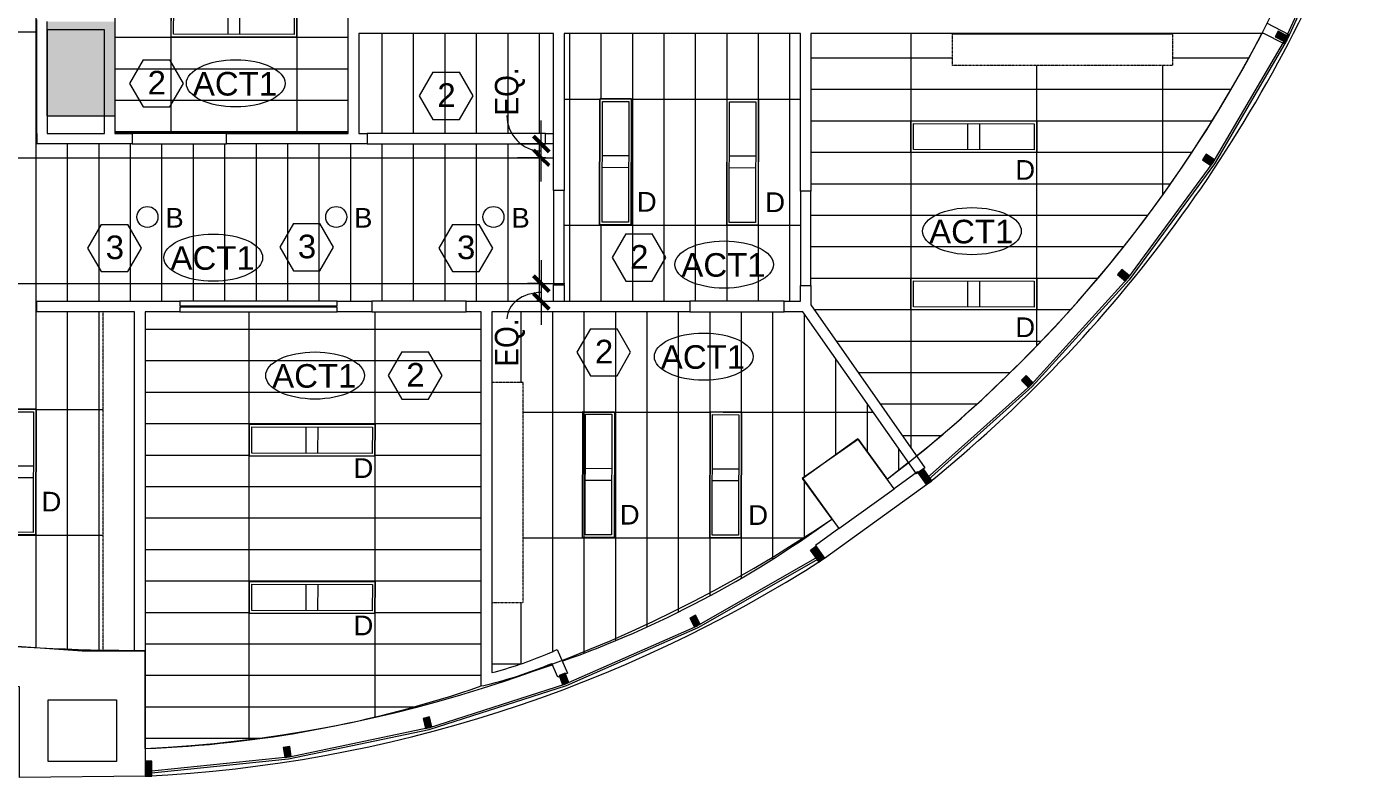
# Model space of a CAD drawing. Header units: inches. Extents: x 50 to 3088, y -595 to 388.
# Drawn here: x 888 to 1393, y -595 to -308 of the extents above; entities that cross this region are included whole.
import ezdxf

# ---------------------------------------------------------------- set-up
doc = ezdxf.new("R2010")
doc.units = ezdxf.units.IN
doc.header["$MEASUREMENT"] = 0
doc.linetypes.add('Overhead', pattern=[0.15625, 0.09375, -0.0625])
for name, color, linetype, lineweight in [('A-ANNO-DIMS', 211, 'Continuous', 9), ('A-ANNO-DIMS-96', 211, 'Continuous', 9), ('A-ANNO-NOTE', 131, 'Continuous', 9), ('A-CLNG', 13, 'Continuous', 9), ('A-CLNG-PATT', 13, 'Continuous', 9), ('A-DETL', 90, 'Continuous', 9), ('A-DETL-GENF', 92, 'Continuous', 9), ('A-EXIST-GLAZ', 250, 'Continuous', 9), ('A-WALL', 113, 'Continuous', 13), ('E-LITE-EQPM', 33, 'Continuous', 9), ('EXTWINDOWS', 250, 'Continuous', 9), ('G-ANNO-TEXT', 231, 'Continuous', 9), ('I-WALL', 2, 'Continuous', 13), ('new block- skin dc_dwg', 8, 'Continuous', 9), ('Q-CASE', 31, 'Continuous', 13), ('S-EXIST-COLS', 250, 'Continuous', 9)]:
    doc.layers.add(name, color=color, linetype=linetype, lineweight=lineweight)
doc.styles.add('Arial', font='arial.ttf', dxfattribs={"width": 0.85, "height": 9})
doc.styles.add('Arial_1', font='arial.ttf', dxfattribs={"height": 7.5})
doc.styles.add('Arial_2', font='arial.ttf', dxfattribs={"height": 9})
doc.dimstyles.new('Linear_-_3_32__Arial__85_-_1_2__Tolerance_1', dxfattribs={"dimscale": 12, "dimtxt": 9.182335, "dimasz": 0.5, "dimexe": 0.75, "dimexo": 0.5, "dimgap": 0.5, "dimtad": 1, "dimdec": 1, "dimrnd": 0.5, "dimzin": 3, "dimdsep": 46, "dimlunit": 4, "dimtxsty": 'Arial', "dimblk1": 'OBLIQUE', "dimblk2": 'OBLIQUE', "dimsah": 1, "dimcen": 0.09, "dimdle": 0.75, "dimazin": 0, "dimtfac": 1, "dimtdec": 4, "dimtix": 1, "dimtmove": 1, "dimatfit": 3, "dimfxl": 1, "dimtvp": 1, "dimfrac": 2, "dimtolj": 1, "dimtzin": 0, "dimarcsym": 2})
pattern_1 = [(90, (807.63, -214.354), (12, -7e-16), []), (0, (807.63, -214.354), (0, -48), [])]
pattern_2 = [(0, (972.923, -459.731), (0, -12), []), (270, (972.923, -459.73), (-48, -3e-15), [])]
pattern_3 = [(90, (1100.707, -551.335), (12, -7e-16), []), (0, (1100.707, -551.335), (0, -48), [])]
pattern_4 = [(0, (1129.35, -332.257), (0, -12), []), (270, (1129.35, -332.257), (-48, -3e-15), [])]
pattern_5 = [(270, (1131.189, -384.02), (-12, -7e-16), []), (180, (1131.19, -384.02), (6e-15, 48), [])]

# ---------------------------------------------------------------- blocks, each defined once
blk = doc.blocks.new('new block- skin dc_dwg-1925045-Reflected Ceiling Plan')
at = {"layer": 'EXTWINDOWS'}
for points in [[(2735.58, 1035.77), (2736.72, 1038), (2733.28, 1039.77), (2732.13, 1037.55)], [(2707.68, 988.54), (2709.05, 990.63), (2705.82, 992.75), (2704.44, 990.67)], [(2675.08, 944.42), (2676.66, 946.35), (2673.66, 948.81), (2672.08, 946.87)], [(2638.11, 903.88), (2639.88, 905.65), (2637.15, 908.39), (2635.38, 906.63), (2635.58, 906.43)], [(2599.24, 866.79), (2601.27, 868.25), (2597.98, 872.81), (2595.95, 871.35)], [(2558.28, 837.25), (2554.99, 841.81), (2557.02, 843.27), (2560.31, 838.71)], [(2510.64, 812.39), (2512.87, 813.52), (2511.11, 816.98), (2508.88, 815.84)], [(2460.4, 790.4), (2462.73, 791.29), (2461.35, 794.91), (2459.01, 794.02)], [(2408.13, 773.79), (2410.55, 774.43), (2409.56, 778.17), (2407.14, 777.53)], [(2354.42, 762.72), (2356.89, 763.1), (2356.3, 766.93), (2353.83, 766.55)], [(2303.68, 755.63), (2303.68, 761.26), (2301.18, 761.26), (2301.18, 755.63)]]:
    blk.add_hatch(color=256, dxfattribs=at).paths.add_polyline_path(points, flags=0)
at = {"layer": 'A-EXIST-GLAZ'}
for p, q in [((2638.99, 904.76), (2598.21, 868.21)), ((2511.72, 812.94), (2559.28, 840.13)), ((2461.53, 790.83), (2511.79, 812.97)), ((2409.3, 774.09), (2461.6, 790.86)), ((2355.61, 762.9), (2409.38, 774.11)), ((2301.18, 757.39), (2355.69, 762.91))]:
    blk.add_line(p, q, dxfattribs=at)
at = {"layer": 'A-EXIST-GLAZ', "flags": 128}
for points in [[(2759.6, 1086.47), (2736.82, 1036.54), (2709, 989.17), (2676.45, 944.91), (2639.52, 904.23), (2598.65, 867.6)], [(2758.88, 1086.71), (2736.15, 1036.89), (2708.37, 989.58), (2675.87, 945.39), (2638.99, 904.76)], [(2301.18, 756.64), (2355.77, 762.17), (2409.53, 773.38), (2461.83, 790.15), (2512.09, 812.28), (2559.72, 839.52)]]:
    blk.add_lwpolyline(points, dxfattribs=at)
at = {"layer": 'A-WALL', "color": 250, "lineweight": 9, "flags": 128}
blk.add_lwpolyline([(2565.72, 850.01), (2556.8, 843.58), (2560.31, 838.71), (2599.24, 866.79), (2595.73, 871.66), (2586.81, 865.22)], dxfattribs=at)
blk.add_lwpolyline([(2207.43, 808.38), (2277.18, 803.45), (2301.18, 803.45), (2301.18, 755.63), (2253.18, 755.08), (2253.18, 789.64), (2205.41, 794.15)], close=True, dxfattribs=at)
at = {"layer": 'A-WALL', "color": 250, "lineweight": 9}
for centre, radius, start, end in [((2273.69, 1275.15), 511.34, 307.3875, 339.9577), ((2263.51, 1282.66), 534.47, 308.9139, 338.4291), ((2263.51, 1282.66), 534.47, 308.9139, 338.4291), ((2276.81, 1274.76), 509.19, 272.7425, 304.2089), ((2275.59, 1281.11), 526.1, 272.7872, 302.7642), ((2275.59, 1281.11), 526.1, 272.7872, 302.7642)]:
    blk.add_arc(centre, radius, start, end, dxfattribs=at)
at = {"layer": 'EXTWINDOWS'}
for p, q in [((2733.28, 1039.77), (2732.13, 1037.55)), ((2736.72, 1038), (2733.28, 1039.77)), ((2732.13, 1037.55), (2735.58, 1035.77)), ((2735.58, 1035.77), (2736.72, 1038)), ((2705.82, 992.75), (2704.44, 990.67)), ((2704.44, 990.67), (2707.68, 988.54)), ((2709.05, 990.63), (2705.82, 992.75)), ((2707.68, 988.54), (2709.05, 990.63)), ((2673.66, 948.81), (2672.08, 946.87)), ((2676.66, 946.35), (2673.66, 948.81)), ((2672.08, 946.87), (2675.08, 944.42)), ((2675.08, 944.42), (2676.66, 946.35)), ((2637.15, 908.39), (2635.38, 906.63)), ((2635.38, 906.63), (2635.58, 906.43)), ((2635.58, 906.43), (2638.11, 903.88)), ((2639.88, 905.65), (2637.15, 908.39)), ((2638.11, 903.88), (2639.88, 905.65)), ((2597.98, 872.81), (2595.95, 871.35)), ((2595.95, 871.35), (2599.24, 866.79)), ((2601.27, 868.25), (2597.98, 872.81)), ((2599.24, 866.79), (2601.27, 868.25)), ((2554.99, 841.81), (2557.02, 843.27)), ((2557.02, 843.27), (2560.31, 838.71)), ((2558.28, 837.25), (2554.99, 841.81)), ((2560.31, 838.71), (2558.28, 837.25)), ((2511.11, 816.98), (2508.88, 815.84)), ((2508.88, 815.84), (2510.64, 812.39)), ((2510.64, 812.39), (2512.87, 813.52)), ((2512.87, 813.52), (2511.11, 816.98)), ((2461.35, 794.91), (2459.01, 794.02)), ((2459.01, 794.02), (2460.4, 790.4)), ((2462.73, 791.29), (2461.35, 794.91)), ((2460.4, 790.4), (2462.73, 791.29)), ((2409.56, 778.17), (2407.14, 777.53)), ((2407.14, 777.53), (2408.13, 773.79)), ((2410.55, 774.43), (2409.56, 778.17)), ((2408.13, 773.79), (2410.55, 774.43)), ((2356.3, 766.93), (2353.83, 766.55)), ((2353.83, 766.55), (2354.42, 762.72)), ((2354.42, 762.72), (2356.89, 763.1)), ((2356.89, 763.1), (2356.3, 766.93)), ((2303.68, 761.26), (2301.18, 761.26)), ((2301.18, 761.26), (2301.18, 755.63)), ((2303.68, 755.63), (2303.68, 761.26)), ((2301.18, 755.63), (2303.68, 755.63))]:
    blk.add_line(p, q, dxfattribs=at)
at = {"layer": 'S-EXIST-COLS', "flags": 128}
for points in [[(2551.97, 869.08), (2565.72, 850.01), (2586.81, 865.22), (2573.05, 884.29)], [(2264.17, 761.24), (2264.17, 784.74), (2290.17, 784.74), (2290.17, 761.24)]]:
    blk.add_lwpolyline(points, close=True, dxfattribs=at)
blk = doc.blocks.new('Upper Cabinet - Standard Upper Cabinet-2120521-Reflected Ceiling Plan')
at = {"layer": 'Q-CASE', "linetype": 'Overhead', "lineweight": 9}
for p, q in [((-47.26, 0), (-47.26, -12)), ((36.57, -12), (36.57, 0)), ((-47.26, -12), (36.57, -12))]:
    blk.add_line(p, q, dxfattribs=at)
blk = doc.blocks.new('Upper Cabinet - Standard Upper Cabinet-2107417-Reflected Ceiling Plan')
at = {"layer": 'Q-CASE', "linetype": 'Overhead', "lineweight": 9}
for p, q in [((-47.26, 12), (36.74, 12)), ((-47.26, 0), (-47.26, 12)), ((36.74, 12), (36.74, 0))]:
    blk.add_line(p, q, dxfattribs=at)
at = {"layer": 'Q-CASE'}
blk.add_line((36.74, 0), (-47.26, 0), dxfattribs=at)
blk = doc.blocks.new('Upper Cabinet - Standard Upper Cabinet-2108027-Reflected Ceiling Plan')
at = {"layer": 'Q-CASE', "linetype": 'Overhead', "lineweight": 9}
for p, q in [((-47.26, 12), (81.99, 12)), ((-47.26, 0), (-47.26, 12))]:
    blk.add_line(p, q, dxfattribs=at)
blk = doc.blocks.new('Rectangular Ceiling Light - Recessed - New 1_ x 4_-V6-Reflected Ceiling Plan')
at = {"layer": 'E-LITE-EQPM', "lineweight": 20}
for p, q in [((-6.74, -26.34), (-6.74, 21.66)), ((-6.74, 21.66), (5.26, 21.66)), ((-5.74, -25.34), (-5.74, 20.66)), ((-5.74, 20.66), (4.26, 20.66)), ((4.26, 20.66), (4.26, -25.34)), ((5.26, 21.66), (5.26, -26.34)), ((4.26, -0.09), (-5.74, -0.09)), ((4.26, -4.59), (-5.74, -4.59)), ((5.26, -26.34), (-6.74, -26.34)), ((4.26, -25.34), (-5.74, -25.34))]:
    blk.add_line(p, q, dxfattribs=at)
blk = doc.blocks.new('Rectangular Ceiling Light - Recessed - New 1_ x 4_-2129333-Reflected Ceiling Plan')
at = {"layer": 'E-LITE-EQPM', "lineweight": 20}
for p, q in [((-6.74, -26.34), (-6.74, 21.66)), ((-6.74, 21.66), (5.26, 21.66)), ((-5.74, -25.34), (-5.74, 20.66)), ((-5.74, 20.66), (4.26, 20.66)), ((4.26, 20.66), (4.26, -25.34)), ((5.26, 21.66), (5.26, -26.34)), ((4.26, -0.09), (-5.74, -0.09)), ((4.26, -4.59), (-5.74, -4.59)), ((5.26, -26.34), (-6.74, -26.34)), ((4.26, -25.34), (-5.74, -25.34))]:
    blk.add_line(p, q, dxfattribs=at)
blk = doc.blocks.new('Pendant - Suspended - New 8_-1192035-Reflected Ceiling Plan')
at = {"layer": 'E-LITE-EQPM', "lineweight": 20}
blk.add_circle((0, 0), 4, dxfattribs=at)
blk = doc.blocks.new('FORM Keynote Tag - Default w_arrow-62346-Reflected Ceiling Plan')
at = {"layer": 'A-ANNO-NOTE', "lineweight": 20}
for p, q in [((-0.0519, 0.1051), (-0.106, 0.0113)), ((-0.0519, 0.1051), (0.0537, 0.1051)), ((0.1078, 0.0113), (0.0537, 0.1051)), ((-0.106, 0.0113), (-0.0519, -0.0824)), ((0.0537, -0.0824), (0.1078, 0.0113)), ((-0.0519, -0.0824), (0.0537, -0.0824))]:
    blk.add_line(p, q, dxfattribs=at)
blk = doc.blocks.new('DIMBLOCK24-Reflected Ceiling Plan')
at = {"layer": 'A-ANNO-DIMS-96'}
for p, q in [((1084.32, -367.35), (1084.32, -344.09)), ((1086.08, -353.09), (1075.32, -353.09)), ((1084.32, -353.09), (1086.08, -353.09)), ((1086.08, -358.35), (1075.32, -358.35)), ((1084.32, -358.35), (1086.08, -358.35))]:
    blk.add_line(p, q, dxfattribs=at)
at = {"layer": 'A-ANNO-DIMS-96', "lineweight": 50}
for p, q in [((1084.32, -353.09), (1081.32, -350.09)), ((1084.32, -353.09), (1087.32, -356.09)), ((1084.32, -358.35), (1081.32, -355.35)), ((1084.32, -358.35), (1087.32, -361.35))]:
    blk.add_line(p, q, dxfattribs=at)
at = {"layer": 'A-ANNO-DIMS-96'}
blk.add_ellipse((1084.32, -342.27), major_axis=(0, 13.46), ratio=0.970878, start_param=1.570796, end_param=3.141593, dxfattribs=at)
at = {"layer": 'A-ANNO-DIMS-96', "color": 0, "insert": (1066.64, -342.27), "char_height": 9, "width": 21.8681, "attachment_point": 1, "rotation": 90, "line_spacing_factor": 0.941778, "style": 'Arial'}
blk.add_mtext('EQ.', dxfattribs=at)
blk = doc.blocks.new('_Oblique')
at = {"color": 0, "linetype": 'ByBlock', "lineweight": -2}
blk.add_line((-0.5, -0.5), (0.5, 0.5), dxfattribs=at)
blk = doc.blocks.new('DIMBLOCK25-Reflected Ceiling Plan')
at = {"layer": 'A-ANNO-DIMS-96'}
for p, q in [((1084.32, -397.35), (1084.32, -422.09)), ((1079.13, -406.35), (1093.32, -406.35)), ((1084.32, -406.35), (1079.13, -406.35)), ((1082.57, -413.09), (1093.32, -413.09)), ((1084.32, -413.09), (1082.57, -413.09))]:
    blk.add_line(p, q, dxfattribs=at)
at = {"layer": 'A-ANNO-DIMS-96', "lineweight": 50}
for p, q in [((1084.32, -406.35), (1081.32, -403.35)), ((1084.32, -406.35), (1087.32, -409.35)), ((1084.32, -413.09), (1081.32, -410.09)), ((1084.32, -413.09), (1087.32, -416.09))]:
    blk.add_line(p, q, dxfattribs=at)
at = {"layer": 'A-ANNO-DIMS-96'}
blk.add_ellipse((1084.32, -419.82), major_axis=(-13.06, 0), ratio=0.77289, start_param=4.712389, end_param=6.283185, dxfattribs=at)
at = {"layer": 'A-ANNO-DIMS-96', "color": 0, "insert": (1066.64, -438.04), "char_height": 9, "width": 21.8681, "attachment_point": 1, "rotation": 90, "line_spacing_factor": 0.941778, "style": 'Arial'}
blk.add_mtext('EQ.', dxfattribs=at)
blk = doc.blocks.new('FORM Finish Tag - Default w_arrow-62639-Reflected Ceiling Plan')
at = {"layer": 'A-ANNO-NOTE', "lineweight": 20}
blk.add_ellipse((0, 0), major_axis=(-0.196, 0), ratio=0.478314, dxfattribs=at)

msp = doc.modelspace()

# ---------------------------------------------------------------- hatches: boundary and pattern name
at = {"layer": 'A-CLNG-PATT', "lineweight": 13}
h = msp.add_hatch(dxfattribs=at)
h.set_pattern_fill('FP_27', color=256, style=0, pattern_type=2)
h.set_pattern_definition(pattern_1)
h.paths.add_polyline_path([(917.2375, -546.0258), (917.2375, -417.0886), (891.9006, -417.0886), (891.9006, -413.0886), (1063.5075, -413.0886), (1084.2174, -398.5873), (1089.0178, -405.443), (1089.0178, -353.0886), (891.8924, -353.0886), (891.8924, -162.5886), (828.8521, -162.5886), (828.8521, -245.2446), (706.8521, -245.2446), (706.8521, -329.0886), (760.0893, -329.0886), (760.0893, -341.0886), (747.8521, -341.0886), (747.8521, -413.0886), (748.0893, -413.0549), (748.0893, -341.2136), (760.0893, -341.2136), (760.0893, -401.0886), (795.5134, -401.0886), (795.6301, -358.3215), (807.6301, -358.3543), (807.5134, -401.0886), (840.9234, -401.0886), (840.9234, -538.6252), (840.573, -541.4787), (862.6945, -543.405), (884.8528, -544.8482), (907.0374, -545.8075)], flags=0)
h.paths.add_polyline_path([(891.499, -502.2163), (879.499, -502.1835), (879.6301, -454.1837), (891.63, -454.2165), (891.5642, -478.3409)], flags=0)
h.paths.add_polyline_path([(1089.0178, -349.0886), (1089.0178, -310.9524), (1014.7375, -310.9524), (1014.7375, -349.0886), (1086.9288, -349.0886)], flags=0)
h.paths.add_polyline_path([(747.499, -310.3541), (735.4991, -310.3213), (735.6301, -262.3215), (747.6301, -262.3543), (747.5893, -277.2792)], flags=0)
h.paths.add_polyline_path([(807.499, -310.3541), (795.4991, -310.3213), (795.6301, -262.3215), (807.6301, -262.3543)], flags=0)
h = msp.add_hatch(dxfattribs=at)
h.set_pattern_fill('FP_37', color=256, style=0, pattern_type=2)
h.set_pattern_definition([(180, (1999.144, 767.606), (1e-15, 12), []), (90, (1999.144, 767.606), (48, -3e-15), [])])
h.paths.add_polyline_path([(1006.7231, -348.9006), (1010.7375, -348.9006), (1010.7375, -261.2446), (921.7181, -261.2446), (921.7181, -348.9006), (921.7704, -348.9006)], flags=0)
h.paths.add_polyline_path([(991.099, -312.3074), (943.0992, -312.1764), (943.132, -300.1764), (991.1318, -300.3074), (991.0994, -312.1764)], flags=0)
h = msp.add_hatch(dxfattribs=at)
h.set_pattern_fill('FP_33', color=256, style=0, pattern_type=2)
h.set_pattern_definition(pattern_5)
h.paths.add_polyline_path([(1183.1684, -413.0886), (1183.1684, -359.5929), (1162.743, -382.3961), (1144.866, -366.3832), (1176.8919, -330.6292), (1183.1684, -336.2513), (1183.1684, -310.9524), (1093.0178, -310.9524), (1093.0178, -413.0886), (1180.6881, -413.0886)], flags=0)
h.paths.add_polyline_path([(1118.5775, -383.8825), (1106.5775, -383.8498), (1106.7085, -335.8499), (1118.7085, -335.8827), (1118.5815, -382.3961)], flags=0)
h = msp.add_hatch(dxfattribs=at)
h.set_pattern_fill('FP_32', color=256, style=0, pattern_type=2)
h.set_pattern_definition(pattern_4)
h.paths.add_polyline_path([(1227.5096, -472.0711), (1239.0052, -462.4834), (1250.2153, -452.5633), (1261.1302, -442.3193), (1271.7406, -431.7601), (1282.0373, -420.895), (1292.0116, -409.7331), (1301.6549, -398.284), (1310.959, -386.5575), (1319.9158, -374.5638), (1328.5176, -362.3129), (1336.7572, -349.8156), (1344.6275, -337.0824), (1352.1575, -324.058), (1359.2333, -310.9524), (1187.1684, -310.9524), (1187.1684, -322.2237), (1206.6382, -339.1486), (1190.8928, -357.2616), (1187.1684, -354.024), (1187.1684, -414.458), (1189.0104, -417.0886)], flags=0)
h.paths.add_polyline_path([(1273.3173, -416.3879), (1225.3174, -416.2569), (1225.3502, -404.257), (1273.35, -404.388), (1273.3176, -416.2569)], flags=0)
h.paths.add_polyline_path([(1273.3173, -356.3879), (1225.3174, -356.2569), (1225.3502, -344.257), (1273.35, -344.388)], flags=0)
h.paths.add_polyline_path([(1241.1567, -323.1009), (1241.1567, -311.1009), (1325.1567, -311.1009), (1325.1567, -323.1009), (1267.6706, -323.1009)], flags=0)
h = msp.add_hatch(dxfattribs=at)
h.set_pattern_fill('FP_32', color=256, style=0, pattern_type=2)
h.set_pattern_definition(pattern_4)
h.paths.add_polyline_path([(1190.8928, -357.2616), (1206.6382, -339.1486), (1187.1684, -322.2237), (1187.1684, -354.024), (1190.2627, -356.7139)], flags=0)
h = msp.add_hatch(dxfattribs=at)
h.set_pattern_fill('FP_33', color=256, style=0, pattern_type=2)
h.set_pattern_definition(pattern_5)
h.paths.add_polyline_path([(1162.743, -382.3961), (1183.1684, -359.5929), (1183.1684, -336.2513), (1176.8919, -330.6292), (1144.866, -366.3832), (1148.7066, -369.8233)], flags=0)
h = msp.add_hatch(dxfattribs=at)
h.set_pattern_fill('FP_27', color=256, style=0, pattern_type=2)
h.set_pattern_definition(pattern_1)
h.paths.add_polyline_path([(1089.0178, -413.0886), (1089.0178, -405.443), (1084.2174, -398.5873), (1063.5075, -413.0886), (1084.2174, -413.0886)], flags=0)
h = msp.add_hatch(dxfattribs=at)
h.set_pattern_fill('FP_30', color=256, style=0, pattern_type=2)
h.set_pattern_definition(pattern_2)
h.paths.add_polyline_path([(933.2375, -583.6376), (947.7603, -582.8642), (962.25, -581.6171), (976.6914, -579.8978), (991.0689, -577.7079), (1005.3673, -575.0499), (1019.5712, -571.9266), (1033.6657, -568.3413), (1047.6357, -564.2979), (1061.4662, -559.8006), (1061.4662, -417.0886), (933.2375, -417.0886), (933.2375, -546.3386)], flags=0)
h.paths.add_polyline_path([(1020.8905, -532.112), (972.8906, -531.981), (972.9234, -519.981), (1020.9232, -520.112)], flags=0)
h.paths.add_polyline_path([(964.085, -498.5332), (951.7729, -452.1391), (974.97, -445.983), (978.689, -459.9967), (1020.9232, -460.112), (1020.8905, -472.112), (981.8758, -472.0055), (987.2821, -492.3771), (972.8906, -496.1963)], flags=0)
h.paths.add_polyline_path([(1034.0919, -479.5538), (1021.6686, -433.1894), (1044.8508, -426.9777), (1057.2741, -473.3422), (1038.6186, -478.3409)], flags=0)
h = msp.add_hatch(dxfattribs=at)
h.set_pattern_fill('FP_31', color=256, style=0, pattern_type=2)
h.set_pattern_definition(pattern_3)
h.paths.add_polyline_path([(1076.1405, -555.6934), (1078.0959, -555.1162), (1088.5525, -551.6547), (1088.3414, -551.1717), (1080.8491, -554.1141), (1077.4662, -555.2488)], flags=0)
h.paths.add_polyline_path([(1065.4662, -554.7146), (1073.2175, -552.4703), (1080.0709, -550.1314), (1086.7391, -547.5063), (1090.4042, -545.9041), (1092.3417, -550.3364), (1102.9564, -546.4334), (1115.1607, -541.4875), (1127.1969, -536.1456), (1139.0521, -530.4134), (1150.7138, -524.2969), (1162.1695, -517.8028), (1173.4068, -510.9378), (1184.4139, -503.7095), (1195.179, -496.1254), (1183.9093, -480.6713), (1205.2869, -465.7025), (1216.4228, -480.973), (1224.3445, -474.5247), (1184.1273, -417.0886), (1065.4662, -417.0886), (1065.4662, -444.0886), (1077.4662, -444.0886), (1077.4662, -527.9168), (1065.4662, -527.9168), (1065.4662, -554.1141)], flags=0)
h.paths.add_polyline_path([(1096.535, -508.5768), (1082.7692, -488.9171), (1122.0885, -461.3854), (1135.8543, -481.0451), (1122.0885, -490.684)], flags=0)
h.paths.add_polyline_path([(1160.5755, -503.3344), (1148.5755, -503.3016), (1148.7066, -455.3018), (1160.7065, -455.3345), (1160.5756, -503.3016)], flags=0)
h = msp.add_hatch(dxfattribs=at)
h.set_pattern_fill('FP_30', color=256, style=0, pattern_type=2)
h.set_pattern_definition(pattern_2)
h.paths.add_polyline_path([(1034.0919, -479.5538), (1057.2741, -473.3422), (1044.8508, -426.9777), (1021.6686, -433.1894), (1033.7669, -478.3409)], flags=0)
h = msp.add_hatch(dxfattribs=at)
h.set_pattern_fill('FP_30', color=256, style=0, pattern_type=2)
h.set_pattern_definition(pattern_2)
h.paths.add_polyline_path([(964.085, -498.5332), (987.2821, -492.3771), (981.8758, -472.0055), (972.8906, -471.981), (972.9234, -459.981), (978.6848, -459.981), (974.97, -445.983), (951.7729, -452.1391), (958.7264, -478.3409)], flags=0)
h = msp.add_hatch(dxfattribs=at)
h.set_pattern_fill('FP_31', color=256, style=0, pattern_type=2)
h.set_pattern_definition(pattern_3)
h.paths.add_polyline_path([(1096.535, -508.5768), (1135.8543, -481.0451), (1122.0885, -461.3854), (1082.7692, -488.9171), (1093.7056, -504.5359)], flags=0)
at = {"layer": 'A-DETL-GENF'}
h = msp.add_hatch(color=57, dxfattribs=at)
h.paths.add_polyline_path([(895.8924, -342.3841), (921.7704, -342.3841), (921.7704, -306.3841), (895.7704, -306.3841), (895.7704, -342.3841)], flags=0)
h.paths.add_polyline_path([(576.5924, -340.5886), (620.7704, -340.5886), (620.7704, -313.5886), (571.5924, -313.5886), (571.5924, -340.5886), (574.3424, -340.5886)], flags=0)
h.paths.add_polyline_path([(1149.758, -192.0445), (1157.6468, -167.7652), (1159.5477, -168.3829), (1165.9484, -148.6837), (1138.4554, -139.5096), (1124.2406, -183.2582), (1138.2691, -188.0886)], flags=0)
h.paths.add_polyline_path([(910.4182, -96.3546), (927.9576, -73.9052), (905.5924, -57.0518), (888.3539, -79.1161), (910.1942, -96.1796)], flags=0)
h.paths.add_polyline_path([(570.5924, -90.5886), (597.5924, -90.5886), (597.5924, -54.0518), (570.5924, -54.0518), (570.5924, -87.5889)], flags=0)

# ---------------------------------------------------------------- linework, layer by layer
at = {"layer": 'A-CLNG', "lineweight": 13}
for p, q in [((943.132, -300.1764), (943.0992, -312.1764)), ((991.099, -312.3074), (991.1318, -300.3074)), ((943.0992, -312.1764), (991.099, -312.3074)), ((1106.7085, -335.8499), (1106.5775, -383.8498)), ((1118.7085, -335.8827), (1106.7085, -335.8499)), ((1118.5775, -383.8825), (1118.7085, -335.8827)), ((1225.3502, -344.257), (1225.3174, -356.2569)), ((1273.35, -344.388), (1225.3502, -344.257)), ((1273.3173, -356.3879), (1273.35, -344.388)), ((891.8924, -349.0886), (891.8924, -353.0886)), ((1010.7375, -348.9006), (921.7181, -348.9006)), ((1225.3174, -356.2569), (1273.3173, -356.3879)), ((1106.5775, -383.8498), (1118.5775, -383.8825)), ((1225.3502, -404.257), (1225.3174, -416.2569)), ((1273.35, -404.388), (1225.3502, -404.257)), ((1273.3173, -416.3879), (1273.35, -404.388)), ((1006.4768, -413.0886), (946.4768, -413.0886)), ((946.4768, -417.0886), (1006.4768, -417.0886)), ((1225.3174, -416.2569), (1273.3173, -416.3879)), ((891.63, -454.2165), (879.6301, -454.1837)), ((891.499, -502.2163), (891.63, -454.2165)), ((1148.7066, -455.3018), (1148.5755, -503.3016)), ((1160.7065, -455.3345), (1148.7066, -455.3018)), ((1160.5755, -503.3344), (1160.7065, -455.3345)), ((972.9234, -459.981), (972.8906, -471.981)), ((1020.9232, -460.112), (972.9234, -459.981)), ((1020.8905, -472.112), (1020.9232, -460.112)), ((1205.2869, -465.7025), (1183.9093, -480.6713)), ((1216.4228, -480.973), (1205.2869, -465.7025)), ((972.8906, -471.981), (1020.8905, -472.112)), ((1224.3594, -474.546), (1216.4228, -480.973)), ((1183.9093, -480.6713), (1195.179, -496.1254)), ((879.499, -502.1835), (891.499, -502.2163)), ((1148.5755, -503.3016), (1160.5755, -503.3344)), ((972.9234, -519.981), (972.8906, -531.981)), ((1020.9232, -520.112), (972.9234, -519.981)), ((1020.8905, -532.112), (1020.9232, -520.112)), ((972.8906, -531.981), (1020.8905, -532.112)), ((933.2375, -583.6376), (933.2375, -546.3386))]:
    msp.add_line(p, q, dxfattribs=at)
for centre, radius, start, end in [((905.7819, -74.6353), 511.3355, 308.990467, 332.473634), ((957.7019, -170.4754), 403.0426, 289.516645, 306.101041), ((939.909, 471.3156), 1017.6541, 264.3982836, 268.7233771), ((939.909, 471.3156), 1017.6541, 268.7233771, 269.399167), ((957.7019, -170.4754), 403.0426, 287.090467, 288.946209), ((916.8105, -138.4561), 445.4845, 272.11323, 288.948328)]:
    msp.add_arc(centre, radius, start, end, dxfattribs=at)
at = {"layer": 'A-DETL', "lineweight": 13}
for p, q in [((895.7704, -306.3841), (895.7704, -342.3841)), ((921.7704, -342.3841), (921.7704, -306.3841)), ((895.7704, -342.3841), (921.7704, -342.3841))]:
    msp.add_line(p, q, dxfattribs=at)
at = {"layer": 'A-WALL', "color": 7, "lineweight": 20}
for p, q in [((921.7181, -261.2446), (921.7181, -349.0886)), ((1010.7375, -349.0886), (1010.7375, -261.2446)), ((891.8924, -349.0886), (891.8924, -305.5982)), ((1360.9682, -306.9524), (1369.4847, -311.2918)), ((917.7181, -309.5982), (895.8924, -309.5982)), ((895.8924, -309.5982), (895.8924, -349.0886)), ((917.7181, -349.0886), (917.7181, -309.5982)), ((1014.7375, -310.9524), (1014.7375, -349.0886)), ((1089.0178, -310.9524), (1014.7375, -310.9524)), ((1089.0178, -370.8386), (1089.0178, -310.9524)), ((1183.1684, -310.9524), (1093.0178, -310.9524)), ((1093.0178, -310.9524), (1093.0178, -370.8386)), ((1183.1684, -371.0886), (1183.1684, -310.9524)), ((1360.0079, -310.9524), (1187.1684, -310.9524)), ((1187.1684, -310.9524), (1187.1684, -371.0886)), ((1367.6687, -314.8558), (1360.0079, -310.9524)), ((1369.4847, -311.2918), (1367.6687, -314.8558)), ((891.9006, -349.0886), (891.8924, -349.0886)), ((891.9006, -353.0886), (891.9006, -349.0886)), ((928.2375, -353.0886), (891.9006, -353.0886)), ((895.8924, -349.0886), (917.7181, -349.0886)), ((921.7181, -349.0886), (928.2375, -349.0886)), ((928.2375, -349.0886), (928.2375, -353.0886)), ((964.2375, -349.0886), (1010.7375, -349.0886)), ((964.2375, -353.0886), (964.2375, -349.0886)), ((1017.9875, -353.0886), (964.2375, -353.0886)), ((1014.7375, -349.0886), (1017.9875, -349.0886)), ((1017.9875, -349.0886), (1017.9875, -353.0886)), ((1085.9875, -349.0886), (1089.0178, -349.0886)), ((1085.9875, -353.0886), (1085.9875, -349.0886)), ((1089.0178, -353.0886), (1085.9875, -353.0886)), ((1093.0178, -370.8386), (1089.0178, -370.8386)), ((1187.1684, -371.0886), (1183.1684, -371.0886)), ((1089.0178, -413.0886), (1089.0178, -406.8386)), ((1089.0178, -406.8386), (1093.0178, -406.8386)), ((1093.0178, -406.8386), (1093.0178, -413.0886)), ((1183.1684, -413.0886), (1183.1684, -407.0886)), ((1183.1684, -407.0886), (1187.1684, -407.0886)), ((1187.1684, -407.0886), (1187.1684, -414.458)), ((891.9006, -413.0886), (946.4768, -413.0886)), ((891.9006, -417.0886), (891.9006, -413.0886)), ((946.4768, -413.0886), (946.4768, -414.8386)), ((1006.4768, -414.8386), (1006.4768, -413.0886)), ((1006.4768, -413.0886), (1019.7162, -413.0886)), ((1019.7162, -413.0886), (1019.7162, -417.0886)), ((1055.7162, -417.0886), (1055.7162, -413.0886)), ((1055.7162, -413.0886), (1089.0178, -413.0886)), ((1093.0178, -413.0886), (1141.0178, -413.0886)), ((1141.0178, -413.0886), (1141.0178, -417.0886)), ((1177.0178, -417.0886), (1177.0178, -413.0886)), ((1177.0178, -413.0886), (1183.1684, -413.0886)), ((929.2375, -417.0886), (891.9006, -417.0886)), ((929.2375, -546.3386), (929.2375, -417.0886)), ((933.2375, -417.0886), (933.2375, -546.3386)), ((946.4768, -417.0886), (933.2375, -417.0886)), ((946.4768, -415.3386), (946.4768, -417.0886)), ((1006.4768, -417.0886), (1006.4768, -415.3386)), ((1019.7162, -417.0886), (1006.4768, -417.0886)), ((1061.4662, -417.0886), (1055.7162, -417.0886)), ((1061.4662, -559.8006), (1061.4662, -417.0886)), ((1141.0178, -417.0886), (1065.4662, -417.0886)), ((1065.4662, -417.0886), (1065.4662, -554.7146)), ((1184.1273, -417.0886), (1177.0178, -417.0886)), ((1227.4087, -478.9008), (1184.1273, -417.0886)), ((1187.1684, -414.458), (1230.6853, -476.6065)), ((1230.6853, -476.6065), (1227.4087, -478.9008)), ((933.2375, -546.3386), (929.2375, -546.3386)), ((1090.4042, -545.9041), (1094.3266, -554.877)), ((1090.6615, -556.4791), (1088.3414, -551.1717)), ((1094.3266, -554.877), (1090.6615, -556.4791))]:
    msp.add_line(p, q, dxfattribs=at)
at = {"layer": 'A-WALL'}
for p, q in [((964.2375, -349.0886), (928.2375, -349.0886)), ((928.2375, -353.0886), (964.2375, -353.0886)), ((1085.9875, -349.0886), (1017.9875, -349.0886)), ((1017.9875, -353.0886), (1085.9875, -353.0886)), ((1089.0178, -370.8386), (1089.0178, -406.8386)), ((1093.0178, -406.8386), (1093.0178, -370.8386)), ((1183.1684, -371.0886), (1183.1684, -407.0886)), ((1187.1684, -407.0886), (1187.1684, -371.0886)), ((1055.7162, -413.0886), (1019.7162, -413.0886)), ((1177.0178, -413.0886), (1141.0178, -413.0886)), ((1019.7162, -417.0886), (1055.7162, -417.0886)), ((1141.0178, -417.0886), (1177.0178, -417.0886))]:
    msp.add_line(p, q, dxfattribs=at)
at = {"layer": 'A-WALL', "color": 7, "lineweight": 20}
for radius, start, end in [(155.0436, 284.56526, 292.872927), (155.0436, 292.872927, 294.351153), (159.0436, 284.191153, 292.891517), (159.0436, 282.709466, 284.191153)]:
    msp.add_arc((1026.4754, -404.6538), radius, start, end, dxfattribs=at)
at = {"layer": 'I-WALL', "color": 7, "lineweight": 20}
for p, q in [((946.4768, -414.8386), (1006.4768, -414.8386)), ((1006.4768, -415.3386), (946.4768, -415.3386))]:
    msp.add_line(p, q, dxfattribs=at)

# ---------------------------------------------------------------- block references
at = {"layer": 'A-ANNO-NOTE', "lineweight": 20, "xscale": 96, "yscale": 96, "zscale": 96}
for name, p in [('FORM Keynote Tag - Default w_arrow-62346-Reflected Ceiling Plan', (937.4703, -331.0645)), ('FORM Finish Tag - Default w_arrow-62639-Reflected Ceiling Plan', (967.7822, -329.9792)), ('FORM Keynote Tag - Default w_arrow-62346-Reflected Ceiling Plan', (1047.997, -335.8048)), ('FORM Finish Tag - Default w_arrow-62639-Reflected Ceiling Plan', (1248.6225, -386.3511)), ('FORM Keynote Tag - Default w_arrow-62346-Reflected Ceiling Plan', (994.7745, -393.5406)), ('FORM Keynote Tag - Default w_arrow-62346-Reflected Ceiling Plan', (921.4835, -393.8649)), ('FORM Finish Tag - Default w_arrow-62639-Reflected Ceiling Plan', (959.2401, -396.4271)), ('FORM Keynote Tag - Default w_arrow-62346-Reflected Ceiling Plan', (1055.4835, -393.8649)), ('FORM Keynote Tag - Default w_arrow-62346-Reflected Ceiling Plan', (1121.5372, -397.5124)), ('FORM Finish Tag - Default w_arrow-62639-Reflected Ceiling Plan', (1154.112, -399.0789)), ('FORM Keynote Tag - Default w_arrow-62346-Reflected Ceiling Plan', (1108.0839, -433.6264)), ('FORM Finish Tag - Default w_arrow-62639-Reflected Ceiling Plan', (1146.2855, -434.1907)), ('FORM Finish Tag - Default w_arrow-62639-Reflected Ceiling Plan', (998.0303, -441.4025)), ('FORM Keynote Tag - Default w_arrow-62346-Reflected Ceiling Plan', (1036.1418, -442.4877))]:
    msp.add_blockref(name, p, dxfattribs=at)
at = {"layer": 'E-LITE-EQPM', "lineweight": 20}
for name, p, rotation in [('Rectangular Ceiling Light - Recessed - New 1_ x 4_-V6-Reflected Ceiling Plan', (969.4547, -306.9846), 269.8436159558888), ('Rectangular Ceiling Light - Recessed - New 1_ x 4_-V6-Reflected Ceiling Plan', (1113.3857, -357.5271), 359.8436159558894), ('Rectangular Ceiling Light - Recessed - New 1_ x 4_-2129333-Reflected Ceiling Plan', (1161.8659, -357.6649), 359.8436159558894), ('Rectangular Ceiling Light - Recessed - New 1_ x 4_-V6-Reflected Ceiling Plan', (1251.6729, -351.0652), 269.8436159558886), ('Rectangular Ceiling Light - Recessed - New 1_ x 4_-V6-Reflected Ceiling Plan', (1251.6729, -411.0652), 269.8436159558886), ('Rectangular Ceiling Light - Recessed - New 1_ x 4_-V6-Reflected Ceiling Plan', (886.3073, -475.8608), 359.8436159558894), ('Rectangular Ceiling Light - Recessed - New 1_ x 4_-2129333-Reflected Ceiling Plan', (1106.9036, -476.8411), 359.8436159558894), ('Rectangular Ceiling Light - Recessed - New 1_ x 4_-V6-Reflected Ceiling Plan', (1155.3838, -476.9789), 359.8436159558894), ('Rectangular Ceiling Light - Recessed - New 1_ x 4_-V6-Reflected Ceiling Plan', (999.2461, -466.7892), 269.8436159558886), ('Rectangular Ceiling Light - Recessed - New 1_ x 4_-V6-Reflected Ceiling Plan', (999.2461, -526.7892), 269.8436159558886)]:
    msp.add_blockref(name, p, dxfattribs=dict(at, rotation=rotation))
for p in [(934.1082, -380.9385), (1006.1082, -380.9385), (1066.1082, -380.9385)]:
    msp.add_blockref('Pendant - Suspended - New 8_-1192035-Reflected Ceiling Plan', p, dxfattribs=at)
at = {"layer": 'new block- skin dc_dwg', "color": 250}
msp.add_blockref('new block- skin dc_dwg-1925045-Reflected Ceiling Plan', (-1367.9073, -1349.7893), dxfattribs=at)
at = {"layer": 'Q-CASE'}
for name, p, rotation in [('Upper Cabinet - Standard Upper Cabinet-2107417-Reflected Ceiling Plan', (1277.8944, -311.1009), 180), ('Upper Cabinet - Standard Upper Cabinet-2108027-Reflected Ceiling Plan', (929.2375, -499.0763), 89.99999999999997), ('Upper Cabinet - Standard Upper Cabinet-2120521-Reflected Ceiling Plan', (1065.4662, -480.6545), 90.00000000000001)]:
    msp.add_blockref(name, p, dxfattribs=dict(at, rotation=rotation))

# ---------------------------------------------------------------- texts
at = {"layer": 'A-ANNO-NOTE', "char_height": 9, "attachment_point": 2, "line_spacing_factor": 0.941778, "style": 'Arial_2'}
for s, insert, width in [('2', (937.6711, -325.2107), 8.374175), ('ACT1', (967.5142, -325.6254), 38.344907), ('2', (1048.1978, -329.951), 8.374175), ('ACT1', (1248.3546, -381.9973), 38.344907), ('3', (921.6843, -388.0111), 8.374175), ('3', (994.9753, -387.6869), 8.374175), ('3', (1055.6843, -388.0111), 8.374175), ('ACT1', (958.9722, -392.0733), 38.344907), ('2', (1121.738, -391.6586), 8.374175), ('ACT1', (1153.8441, -394.7252), 38.344907), ('2', (1108.2847, -427.7726), 8.374175), ('ACT1', (1146.0176, -429.8369), 38.344907), ('ACT1', (997.7623, -437.0487), 38.344907), ('2', (1036.3426, -436.634), 8.374175)]:
    msp.add_mtext(s, dxfattribs=dict(at, insert=insert, width=width))
at = {"layer": 'G-ANNO-TEXT', "color": 7, "char_height": 7.5, "attachment_point": 1, "style": 'Arial_1'}
for s, insert, width in [('D', (1265.1409, -359.2358), 9.393), ('D', (1120.783, -371.4104), 9.393), ('D', (1169.7631, -371.5482), 9.393), ('B', (940.9474, -377.4964), 8.787), ('B', (1012.9474, -377.4964), 8.787), ('B', (1072.9474, -377.4964), 8.787), ('D', (1265.1409, -419.2358), 9.393), ('D', (1012.7141, -472.9598), 9.393), ('D', (893.7045, -485.7442), 9.393), ('D', (1114.3009, -490.7244), 9.393), ('D', (1163.281, -490.8622), 9.393), ('D', (1012.7141, -532.9598), 9.393)]:
    msp.add_mtext(s, dxfattribs=dict(at, insert=insert, width=width))

# ---------------------------------------------------------------- dimensions: what is measured, and where the dimension line sits
at = {"layer": 'A-ANNO-DIMS'}
for base, p1, p2, override, picture, middle in [((1084.325, -353.0886), (1080.0824, -358.3543), (1080.0824, -353.0886), {"dimpost": '<>', "dimfxl": 5.265693}, 'DIMBLOCK24-Reflected Ceiling Plan', (1072.6409, -331.3322)), ((1084.325, -413.0886), (1073.1251, -406.3543), (1088.5676, -413.0886), {"dimpost": '<>', "dimfxl": 16.847011}, 'DIMBLOCK25-Reflected Ceiling Plan', (1072.6409, -427.1073))]:
    dim = msp.add_linear_dim(base=base, p1=p1, p2=p2, angle=90, text='EQ.', dimstyle='Linear_-_3_32__Arial__85_-_1_2__Tolerance_1', override=override, dxfattribs=at)
    dim.commit()
    dim.dimension.update_dxf_attribs({"geometry": picture, "text_midpoint": middle, "dimtype": 160, "text_rotation": 90})

doc.saveas('drawing.dxf')
